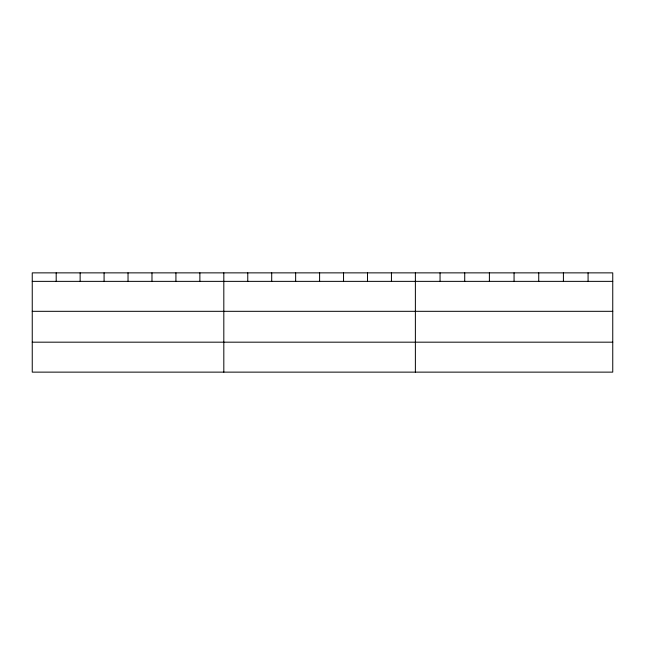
<?xml version="1.0" encoding="UTF-8"?>
<svg xmlns="http://www.w3.org/2000/svg" width="645" height="645" viewBox="0 0 645 645"><rect width="100%" height="100%" fill="white"/><g stroke="black" fill="none" stroke-linecap="round" stroke-linejoin="round"><path stroke-width="0.97" d="M612.75 311.317L612.75 272.867L32.25 272.867L32.25 372.133L612.75 372.133L612.75 311.317L32.25 311.317M32.25 281.365L612.75 281.365M32.25 342.181L612.75 342.181M588.079 272.867L588.079 281.365M563.408 272.867L563.408 281.365M538.736 272.867L538.736 281.365M514.065 272.867L514.065 281.365M489.394 272.867L489.394 281.365M464.722 272.867L464.722 281.365M440.051 272.867L440.051 281.365M415.38 272.867L415.38 372.133M391.434 272.867L391.434 281.365M367.489 272.867L367.489 281.365M343.543 272.867L343.543 281.365M319.597 272.867L319.597 281.365M295.652 272.867L295.652 281.365M271.706 272.867L271.706 281.365M247.761 272.867L247.761 281.365M223.815 272.867L223.815 372.133M199.869 272.867L199.869 281.365M175.924 272.867L175.924 281.365M151.978 272.867L151.978 281.365M128.032 272.867L128.032 281.365M104.087 272.867L104.087 281.365M80.141 272.867L80.141 281.365M56.196 272.867L56.196 281.365"/></g></svg>
